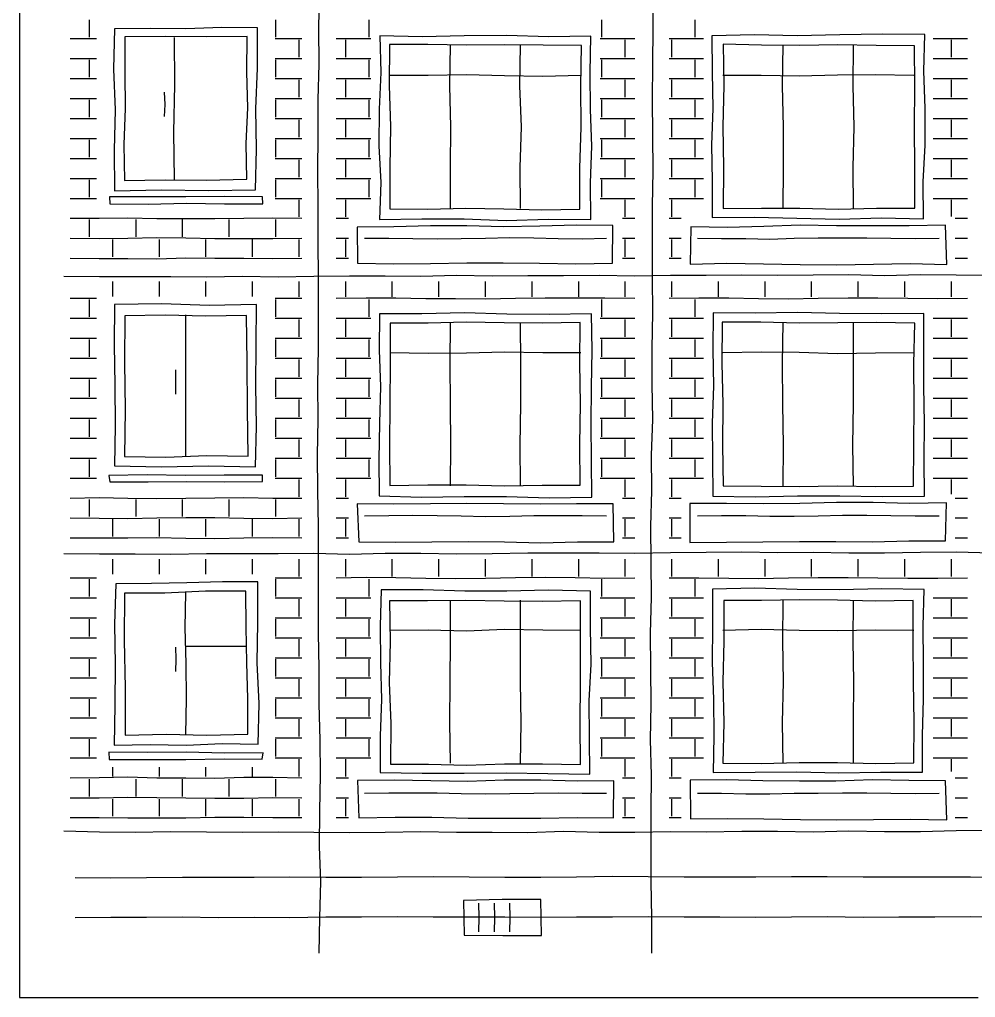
# Model space of a CAD drawing. Header units: millimetres. Extents: x 0 to 655, y 0 to 345.
# Drawn here: x 0 to 86.2, y 180 to 268.1 of the extents above; entities that cross this region are included whole.
import ezdxf

# ---------------------------------------------------------------- set-up
doc = ezdxf.new("R2010")
doc.units = ezdxf.units.MM
for name, color, linetype, true_color in [('01_KARKAS', 1, 'Continuous', 0xd62728), ('02_PROYOMY', 5, 'Continuous', 0x1f5fd6), ('03_BALKONY', 3, 'Continuous', 0x2ca02c), ('04_KLADKA', 32, 'Continuous', 0x8c5a2b), ('07_TSEKOL', 30, 'Continuous', 0xe68a00)]:
    doc.layers.add(name, color=color, linetype=linetype, true_color=true_color)

msp = doc.modelspace()

# ---------------------------------------------------------------- linework, layer by layer
at = {"layer": '01_KARKAS'}
for points in [[(0, 270.588), (0, 267.353), (0, 264.118), (0, 260.882), (0, 257.647), (0, 254.412), (0, 251.176), (0, 247.941), (0, 244.706), (0, 241.471), (0, 238.235), (0, 235), (0, 231.765), (0, 228.529), (0, 225.294), (0, 222.059), (0, 218.824), (0, 215.588), (0, 212.353), (0, 209.118), (0, 205.882), (0, 202.647), (0, 199.412), (0, 196.176), (0, 192.941), (0, 189.706), (0, 186.471), (0, 183.235), (0, 180)], [(27, 184), (27.072, 187.204), (27.143, 190.408), (27.05, 193.612), (27.077, 196.816), (27.118, 200.02), (27.099, 203.224), (27.009, 206.429), (27.017, 209.633), (26.956, 212.837), (26.944, 216.041), (26.959, 219.245), (26.956, 222.449), (26.901, 225.653), (26.864, 228.857), (26.928, 232.061), (26.897, 235.265), (26.939, 238.469), (26.948, 241.673), (26.95, 244.878), (26.923, 248.082), (26.907, 251.286), (26.894, 254.49), (26.923, 257.694), (26.918, 260.898), (27.017, 264.102), (26.969, 267.306), (27.049, 270.51)], [(57, 184), (56.983, 187.204), (56.925, 190.408), (56.93, 193.612), (56.936, 196.816), (56.952, 200.02), (56.864, 203.224), (56.948, 206.429), (56.89, 209.633), (56.863, 212.837), (56.956, 216.041), (56.934, 219.245), (56.918, 222.449), (56.988, 225.653), (56.954, 228.857), (57.072, 232.061), (57.031, 235.265), (57.026, 238.469), (57.073, 241.673), (57.049, 244.878), (57.041, 248.082), (57.064, 251.286), (57.106, 254.49), (57.081, 257.694), (57.056, 260.898), (57.075, 264.102), (57.127, 267.306), (57.095, 270.51)], [(4, 245), (7.216, 244.971), (10.433, 244.961), (13.649, 244.945), (16.866, 244.917), (20.082, 245), (23.299, 244.939), (26.515, 244.985), (29.732, 245.024), (32.948, 245.02), (36.165, 244.986), (39.381, 245.068), (42.598, 245.015), (45.814, 245.035), (49.031, 245.046), (52.247, 245.084), (55.464, 245.018), (58.68, 245.092), (61.897, 245.082), (65.113, 245.122), (68.33, 245.079), (71.546, 245.106), (74.763, 245.153), (77.979, 245.053), (81.196, 245.137), (84.412, 245.1), (87.629, 245.081)], [(4, 220), (7.216, 219.969), (10.433, 219.961), (13.649, 219.947), (16.866, 220.006), (20.082, 219.991), (23.299, 220.003), (26.515, 220.03), (29.732, 219.944), (32.948, 220.031), (36.165, 220.023), (39.381, 219.969), (42.598, 220.006), (45.814, 220.067), (49.031, 220.055), (52.247, 220.067), (55.464, 220.044), (58.68, 220.083), (61.897, 220.124), (65.113, 220.142), (68.33, 220.099), (71.546, 220.123), (74.763, 220.054), (77.979, 220.062), (81.196, 220.11), (84.412, 220.141), (87.629, 220.061)], [(4, 195), (7.216, 194.927), (10.433, 194.906), (13.649, 194.958), (16.866, 194.935), (20.082, 194.895), (23.299, 194.907), (26.515, 194.879), (29.732, 194.864), (32.948, 194.88), (36.165, 194.943), (39.381, 194.88), (42.598, 194.888), (45.814, 194.869), (49.031, 194.973), (52.247, 194.904), (55.464, 194.903), (58.68, 194.966), (61.897, 194.908), (65.113, 194.991), (68.33, 194.991), (71.546, 194.929), (74.763, 195.017), (77.979, 194.966), (81.196, 194.963), (84.412, 195.041), (87.629, 195.07)], [(0, 180), (3.2, 180), (6.4, 180), (9.6, 180), (12.8, 180), (16, 180), (19.2, 180), (22.4, 180), (25.6, 180), (28.8, 180), (32, 180), (35.2, 180), (38.4, 180), (41.6, 180), (44.8, 180), (48, 180), (51.2, 180), (54.4, 180), (57.6, 180), (60.8, 180), (64, 180), (67.2, 180), (70.4, 180), (73.6, 180), (76.8, 180), (80, 180), (83.2, 180), (86.4, 180)]]:
    msp.add_lwpolyline(points, dxfattribs=at)
at = {"layer": '02_PROYOMY'}
for points in [[(8.553, 267.272), (8.462, 263.626), (8.626, 259.98), (8.522, 256.334), (8.573, 252.688)], [(21.45, 267.377), (18.225, 267.388), (15.002, 267.266), (11.777, 267.3), (8.553, 267.272)], [(21.277, 252.769), (21.369, 256.421), (21.29, 260.074), (21.445, 263.725), (21.45, 267.377)], [(9.499, 266.562), (9.494, 263.322), (9.528, 260.082), (9.394, 256.842), (9.454, 253.602)], [(20.531, 266.581), (16.854, 266.565), (13.176, 266.574), (9.499, 266.562)], [(13.976, 253.7), (13.917, 257.967), (13.994, 262.233), (13.976, 266.5)], [(20.485, 253.729), (20.44, 256.943), (20.57, 260.155), (20.493, 263.368), (20.531, 266.581)], [(13.076, 259.37), (13.111, 260.465), (13.076, 261.56)], [(9.454, 253.602), (13.131, 253.672), (16.809, 253.642), (20.485, 253.729)], [(21.895, 252.149), (18.447, 252.177), (14.999, 252.126), (11.551, 252.127), (8.103, 252.138)], [(8.103, 252.138), (8.139, 251.511)], [(8.573, 252.688), (12.807, 252.757), (17.043, 252.695), (21.277, 252.769)], [(21.932, 251.503), (21.895, 252.149)], [(8.139, 251.511), (11.588, 251.475), (15.036, 251.555), (18.484, 251.494), (21.932, 251.503)], [(8.557, 242.429), (8.524, 238.798), (8.586, 235.166), (8.611, 231.535), (8.561, 227.904)], [(21.348, 242.43), (17.084, 242.335), (12.82, 242.482), (8.557, 242.429)], [(21.279, 227.803), (21.364, 231.459), (21.312, 235.116), (21.328, 238.773), (21.348, 242.43)], [(9.477, 241.427), (9.454, 237.198), (9.531, 232.97), (9.468, 228.741)], [(20.464, 241.445), (16.802, 241.396), (13.139, 241.462), (9.477, 241.427)], [(15, 228.7), (14.999, 232.967), (14.999, 237.233), (15, 241.5)], [(20.597, 228.768), (20.551, 232.994), (20.522, 237.22), (20.464, 241.445)], [(14.1, 234.37), (14.083, 235.465), (14.1, 236.56)], [(9.468, 228.741), (13.178, 228.686), (16.887, 228.824), (20.597, 228.768)], [(8.561, 227.904), (12.8, 227.809), (17.04, 227.895), (21.279, 227.803)], [(21.891, 227.063), (18.429, 227.055), (14.967, 227.03), (11.505, 227.096), (8.043, 227.042)], [(8.043, 227.042), (8.151, 226.458)], [(8.151, 226.458), (11.589, 226.455), (15.027, 226.498), (18.464, 226.472), (21.902, 226.497)], [(21.902, 226.497), (21.891, 227.063)], [(8.682, 217.274), (8.558, 213.643), (8.623, 210.01), (8.599, 206.377), (8.52, 202.745)], [(21.485, 217.456), (18.283, 217.461), (15.083, 217.36), (11.883, 217.285), (8.682, 217.274)], [(21.521, 202.814), (21.589, 206.475), (21.423, 210.135), (21.477, 213.796), (21.485, 217.456)], [(9.45, 216.417), (9.445, 212.159), (9.517, 207.903), (9.517, 203.645)], [(20.405, 216.596), (16.752, 216.613), (13.102, 216.434), (9.45, 216.417)], [(15, 203.7), (15.041, 206.9), (15.008, 210.1), (14.939, 213.3), (15, 216.5)], [(20.57, 203.731), (20.563, 206.947), (20.479, 210.163), (20.42, 213.379), (20.405, 216.596)], [(14.1, 209.37), (14.109, 210.465), (14.1, 211.56)], [(15, 211.636), (20.5, 211.636)], [(9.517, 203.645), (13.201, 203.723), (16.886, 203.636), (20.57, 203.731)], [(8.52, 202.745), (11.77, 202.783), (15.021, 202.745), (18.27, 202.884), (21.521, 202.814)], [(21.95, 202.031), (18.477, 202.014), (15.005, 202.109), (11.532, 202.078), (8.06, 202.106)], [(8.06, 202.106), (8.09, 201.451)], [(21.876, 201.465), (21.95, 202.031)], [(8.09, 201.451), (11.536, 201.449), (14.983, 201.435), (18.429, 201.508), (21.876, 201.465)]]:
    msp.add_lwpolyline(points, dxfattribs=at)
at = {"layer": '03_BALKONY'}
for points in [[(32.48, 266.656), (32.557, 263.347), (32.42, 260.038), (32.395, 256.728), (32.553, 253.418), (32.449, 250.109)], [(51.502, 266.6), (47.698, 266.563), (43.893, 266.667), (40.089, 266.649), (36.284, 266.548), (32.48, 266.656)], [(51.498, 250.082), (51.48, 253.386), (51.585, 256.689), (51.462, 259.993), (51.448, 263.296), (51.502, 266.6)], [(62.414, 266.632), (62.444, 263.362), (62.498, 260.092), (62.367, 256.822), (62.427, 253.553), (62.435, 250.283)], [(81.612, 266.773), (77.772, 266.805), (73.933, 266.738), (70.094, 266.652), (66.253, 266.726), (62.414, 266.632)], [(81.496, 250.159), (81.446, 253.482), (81.627, 256.804), (81.625, 260.127), (81.505, 263.45), (81.612, 266.773)], [(33.352, 265.867), (33.308, 262.166), (33.434, 258.466), (33.369, 254.766), (33.374, 251.066)], [(50.658, 265.774), (47.197, 265.808), (43.736, 265.844), (40.274, 265.806), (36.813, 265.851), (33.352, 265.867)], [(38.833, 251.1), (38.832, 254.775), (38.865, 258.45), (38.778, 262.125), (38.833, 265.8)], [(45.167, 251.1), (45.132, 254.775), (45.247, 258.45), (45.108, 262.125), (45.167, 265.8)], [(50.511, 251.027), (50.491, 254.714), (50.614, 258.4), (50.59, 262.087), (50.658, 265.774)], [(63.431, 265.881), (63.493, 262.181), (63.396, 258.481), (63.446, 254.781), (63.415, 251.081)], [(80.661, 265.743), (77.215, 265.775), (73.77, 265.825), (70.323, 265.786), (66.877, 265.817), (63.431, 265.881)], [(68.833, 251.1), (68.87, 254.775), (68.868, 258.45), (68.785, 262.125), (68.833, 265.8)], [(75.167, 251.1), (75.129, 254.775), (75.246, 258.45), (75.132, 262.125), (75.167, 265.8)], [(80.698, 251.108), (80.702, 254.767), (80.658, 258.426), (80.699, 262.085), (80.661, 265.743)], [(33.4, 263.1), (36.84, 263.092), (40.28, 263.145), (43.72, 263.069), (47.16, 263.024), (50.6, 263.1)], [(63.4, 263.1), (66.84, 263.103), (70.28, 263.027), (73.72, 263.118), (77.16, 263.155), (80.6, 263.1)], [(63.415, 251.081), (66.872, 251.114), (70.328, 251.11), (73.785, 251.028), (77.241, 251.123), (80.698, 251.108)], [(33.374, 251.066), (36.801, 251.013), (40.229, 251.101), (43.656, 251.053), (47.084, 250.978), (50.511, 251.027)], [(62.435, 250.283), (66.248, 250.291), (70.06, 250.219), (73.871, 250.128), (77.685, 250.242), (81.496, 250.159)], [(53.485, 249.566), (50.193, 249.573), (46.902, 249.497), (43.612, 249.436), (40.32, 249.51), (37.028, 249.526), (33.738, 249.437), (30.446, 249.414)], [(30.446, 249.414), (30.471, 246.163)], [(32.449, 250.109), (36.259, 250.155), (40.069, 250.147), (43.878, 249.991), (47.688, 250.13), (51.498, 250.082)], [(53.436, 246.17), (53.485, 249.566)], [(60.522, 249.425), (60.461, 246.079)], [(83.471, 249.572), (80.193, 249.535), (76.914, 249.509), (73.635, 249.533), (70.357, 249.575), (67.079, 249.475), (63.801, 249.382), (60.522, 249.425)], [(83.581, 246.054), (83.471, 249.572)], [(31.1, 248.4), (33.28, 248.412), (35.46, 248.385), (37.64, 248.348), (39.82, 248.383), (42, 248.406), (44.18, 248.461), (46.36, 248.437), (48.54, 248.383), (50.72, 248.359), (52.9, 248.4)], [(61.1, 248.4), (63.28, 248.391), (65.46, 248.369), (67.64, 248.333), (69.82, 248.406), (72, 248.443), (74.18, 248.44), (76.36, 248.428), (78.54, 248.4), (80.72, 248.369), (82.9, 248.4)], [(30.471, 246.163), (33.752, 246.109), (37.033, 246.128), (40.313, 246.18), (43.594, 246.198), (46.875, 246.162), (50.156, 246.11), (53.436, 246.17)], [(60.461, 246.079), (63.764, 246.151), (67.067, 246.092), (70.37, 246.042), (73.672, 246.017), (76.975, 246.066), (80.278, 246.12), (83.581, 246.054)], [(32.455, 241.608), (32.404, 238.324), (32.523, 235.04), (32.431, 231.756), (32.381, 228.472), (32.41, 225.188)], [(51.554, 241.605), (47.734, 241.528), (43.914, 241.558), (40.095, 241.673), (36.275, 241.601), (32.455, 241.608)], [(51.573, 225.076), (51.552, 228.382), (51.528, 231.688), (51.567, 234.994), (51.603, 238.299), (51.554, 241.605)], [(62.518, 241.694), (62.498, 238.389), (62.56, 235.085), (62.44, 231.781), (62.475, 228.476), (62.489, 225.172)], [(81.516, 241.617), (77.716, 241.585), (73.917, 241.613), (70.117, 241.709), (66.317, 241.668), (62.518, 241.694)], [(81.563, 225.163), (81.547, 228.454), (81.586, 231.745), (81.497, 235.035), (81.503, 238.326), (81.516, 241.617)], [(33.412, 240.768), (33.415, 237.109), (33.388, 233.45), (33.34, 229.792), (33.385, 226.133)], [(50.529, 240.814), (47.106, 240.767), (43.682, 240.798), (40.259, 240.852), (36.836, 240.749), (33.412, 240.768)], [(38.833, 226.1), (38.869, 229.775), (38.858, 233.45), (38.806, 237.125), (38.833, 240.8)], [(45.167, 226.1), (45.129, 229.775), (45.2, 233.45), (45.189, 237.125), (45.167, 240.8)], [(50.546, 226.156), (50.518, 229.821), (50.574, 233.485), (50.496, 237.15), (50.529, 240.814)], [(63.333, 240.839), (63.308, 237.151), (63.403, 233.463), (63.364, 229.774), (63.425, 226.086)], [(80.687, 240.75), (77.216, 240.801), (73.745, 240.769), (70.274, 240.748), (66.804, 240.833), (63.333, 240.839)], [(68.833, 226.1), (68.857, 229.775), (68.8, 233.45), (68.779, 237.125), (68.833, 240.8)], [(75.167, 226.1), (75.103, 229.775), (75.184, 233.45), (75.171, 237.125), (75.167, 240.8)], [(80.57, 226.061), (80.603, 229.733), (80.649, 233.406), (80.609, 237.078), (80.687, 240.75)], [(33.4, 238.1), (36.84, 238.038), (40.28, 238.067), (43.72, 238.178), (47.16, 238.117), (50.6, 238.1)], [(63.4, 238.1), (66.84, 238.164), (70.28, 238.136), (73.72, 238.022), (77.16, 238.091), (80.6, 238.1)], [(33.385, 226.133), (36.817, 226.178), (40.249, 226.197), (43.682, 226.104), (47.114, 226.148), (50.546, 226.156)], [(63.425, 226.086), (66.854, 226.053), (70.283, 226.038), (73.712, 226.095), (77.141, 226.048), (80.57, 226.061)], [(32.41, 225.188), (36.242, 225.066), (40.075, 225.147), (43.908, 225.134), (47.74, 225.027), (51.573, 225.076)], [(62.489, 225.172), (66.304, 225.118), (70.119, 225.193), (73.933, 225.19), (77.748, 225.131), (81.563, 225.163)], [(53.506, 224.468), (50.211, 224.481), (46.917, 224.431), (43.622, 224.485), (40.328, 224.496), (37.033, 224.472), (33.739, 224.437), (30.445, 224.467)], [(30.445, 224.467), (30.592, 221.041)], [(53.563, 221.054), (53.506, 224.468)], [(60.423, 224.502), (60.422, 220.996)], [(83.559, 224.558), (80.254, 224.504), (76.949, 224.593), (73.644, 224.583), (70.339, 224.501), (67.034, 224.479), (63.728, 224.518), (60.423, 224.502)], [(83.463, 221.143), (83.559, 224.558)], [(31.1, 223.4), (33.28, 223.432), (35.46, 223.459), (37.64, 223.431), (39.82, 223.384), (42, 223.341), (44.18, 223.362), (46.36, 223.433), (48.54, 223.434), (50.72, 223.433), (52.9, 223.4)], [(61.1, 223.4), (63.28, 223.42), (65.46, 223.41), (67.64, 223.351), (69.82, 223.362), (72, 223.383), (74.18, 223.44), (76.36, 223.443), (78.54, 223.421), (80.72, 223.386), (82.9, 223.4)], [(30.592, 221.041), (33.873, 221.013), (37.155, 221.044), (40.437, 221.075), (43.718, 221.051), (47, 220.975), (50.282, 221.055), (53.563, 221.054)], [(60.422, 220.996), (63.714, 221.007), (67.005, 221.044), (70.297, 221.085), (73.588, 221.073), (76.88, 221.041), (80.171, 221.133), (83.463, 221.143)], [(62.474, 216.795), (62.47, 213.486), (62.43, 210.178), (62.566, 206.87), (62.569, 203.562), (62.528, 200.253)], [(81.535, 216.749), (77.723, 216.81), (73.911, 216.74), (70.098, 216.751), (66.287, 216.885), (62.474, 216.795)], [(32.595, 216.739), (32.509, 213.444), (32.55, 210.149), (32.623, 206.854), (32.515, 203.56), (32.517, 200.265)], [(51.453, 216.613), (47.682, 216.71), (43.91, 216.618), (40.138, 216.621), (36.367, 216.733), (32.595, 216.739)], [(51.404, 200.132), (51.374, 203.428), (51.345, 206.725), (51.521, 210.02), (51.473, 213.317), (51.453, 216.613)], [(81.38, 200.308), (81.395, 203.596), (81.475, 206.884), (81.473, 210.172), (81.439, 213.461), (81.535, 216.749)], [(33.344, 215.728), (33.403, 212.047), (33.32, 208.366), (33.481, 204.685), (33.443, 201.004)], [(50.557, 215.742), (47.114, 215.683), (43.672, 215.717), (40.229, 215.767), (36.786, 215.733), (33.344, 215.728)], [(38.833, 201.1), (38.797, 204.775), (38.802, 208.45), (38.854, 212.125), (38.833, 215.8)], [(45.167, 201.1), (45.209, 204.775), (45.141, 208.45), (45.16, 212.125), (45.167, 215.8)], [(50.567, 201.001), (50.539, 204.686), (50.556, 208.371), (50.557, 212.056), (50.557, 215.742)], [(63.47, 215.772), (63.483, 212.105), (63.382, 208.438), (63.469, 204.77), (63.389, 201.104)], [(80.546, 215.768), (77.13, 215.698), (73.715, 215.781), (70.3, 215.827), (66.885, 215.758), (63.47, 215.772)], [(68.833, 201.1), (68.784, 204.775), (68.869, 208.45), (68.799, 212.125), (68.833, 215.8)], [(75.167, 201.1), (75.18, 204.775), (75.188, 208.45), (75.137, 212.125), (75.167, 215.8)], [(80.615, 201.137), (80.645, 204.795), (80.566, 208.452), (80.536, 212.11), (80.546, 215.768)], [(33.4, 213.1), (36.84, 213.12), (40.28, 213.045), (43.72, 213.168), (47.16, 213.128), (50.6, 213.1)], [(63.4, 213.1), (66.84, 213.17), (70.28, 213.106), (73.72, 213.055), (77.16, 213.127), (80.6, 213.1)], [(33.443, 201.004), (36.868, 201.03), (40.293, 200.928), (43.718, 201.048), (47.143, 201.053), (50.567, 201.001)], [(63.389, 201.104), (66.834, 201.085), (70.279, 201.16), (73.724, 201.168), (77.17, 201.077), (80.615, 201.137)], [(32.517, 200.265), (36.294, 200.208), (40.072, 200.201), (43.85, 200.238), (47.627, 200.166), (51.404, 200.132)], [(62.528, 200.253), (66.299, 200.295), (70.069, 200.32), (73.84, 200.251), (77.61, 200.303), (81.38, 200.308)], [(53.581, 199.511), (50.278, 199.494), (46.975, 199.564), (43.672, 199.574), (40.369, 199.468), (37.066, 199.513), (33.763, 199.574), (30.46, 199.559)], [(30.46, 199.559), (30.589, 196.191)], [(53.548, 196.174), (53.581, 199.511)], [(83.45, 199.507), (80.162, 199.542), (76.875, 199.596), (73.588, 199.488), (70.301, 199.48), (67.013, 199.52), (63.726, 199.615), (60.439, 199.569)], [(60.439, 199.569), (60.476, 196.082)], [(83.589, 196.001), (83.45, 199.507)], [(31.1, 198.4), (33.28, 198.441), (35.46, 198.441), (37.64, 198.422), (39.82, 198.385), (42, 198.341), (44.18, 198.371), (46.36, 198.417), (48.54, 198.432), (50.72, 198.407), (52.9, 198.4)], [(61.1, 198.4), (63.28, 198.412), (65.46, 198.341), (67.64, 198.35), (69.82, 198.419), (72, 198.418), (74.18, 198.427), (76.36, 198.432), (78.54, 198.393), (80.72, 198.365), (82.9, 198.4)], [(30.589, 196.191), (33.869, 196.25), (37.149, 196.24), (40.429, 196.152), (43.709, 196.139), (46.989, 196.151), (50.269, 196.209), (53.548, 196.174)], [(60.476, 196.082), (63.778, 196.116), (67.08, 196.093), (70.382, 196.04), (73.683, 195.993), (76.985, 196.045), (80.287, 196.066), (83.589, 196.001)]]:
    msp.add_lwpolyline(points, dxfattribs=at)
at = {"layer": '04_KLADKA'}
for points in [[(6.3, 266.52), (6.3, 268.08)], [(23.1, 266.52), (23.1, 268.08)], [(31.5, 266.52), (31.5, 268.08)], [(52.5, 266.52), (52.5, 268.08)], [(60.9, 266.52), (60.9, 268.08)], [(4.55, 266.4), (6.95, 266.4)], [(23.05, 266.4), (25.45, 266.4)], [(25.2, 264.72), (25.2, 266.28)], [(28.55, 266.4), (31.65, 266.4)], [(29.4, 264.72), (29.4, 266.28)], [(52.35, 266.4), (55.45, 266.4)], [(54.6, 264.72), (54.6, 266.28)], [(58.55, 266.4), (61.65, 266.4)], [(58.8, 264.72), (58.8, 266.28)], [(82.35, 266.4), (85.45, 266.4)], [(84, 264.72), (84, 266.28)], [(4.55, 264.6), (6.95, 264.6)], [(6.3, 262.92), (6.3, 264.48)], [(23.05, 264.6), (25.45, 264.6)], [(23.1, 262.92), (23.1, 264.48)], [(28.55, 264.6), (31.65, 264.6)], [(31.5, 262.92), (31.5, 264.48)], [(52.35, 264.6), (55.45, 264.6)], [(52.5, 262.92), (52.5, 264.48)], [(58.55, 264.6), (61.65, 264.6)], [(60.9, 262.92), (60.9, 264.48)], [(82.35, 264.6), (85.45, 264.6)], [(4.55, 262.8), (6.95, 262.8)], [(23.05, 262.8), (25.45, 262.8)], [(25.2, 261.12), (25.2, 262.68)], [(28.55, 262.8), (31.65, 262.8)], [(29.4, 261.12), (29.4, 262.68)], [(52.35, 262.8), (55.45, 262.8)], [(54.6, 261.12), (54.6, 262.68)], [(58.55, 262.8), (61.65, 262.8)], [(58.8, 261.12), (58.8, 262.68)], [(82.35, 262.8), (85.45, 262.8)], [(84, 261.12), (84, 262.68)], [(4.55, 261), (6.95, 261)], [(6.3, 259.32), (6.3, 260.88)], [(23.05, 261), (25.45, 261)], [(23.1, 259.32), (23.1, 260.88)], [(28.55, 261), (31.65, 261)], [(31.5, 259.32), (31.5, 260.88)], [(52.35, 261), (55.45, 261)], [(52.5, 259.32), (52.5, 260.88)], [(58.55, 261), (61.65, 261)], [(60.9, 259.32), (60.9, 260.88)], [(82.35, 261), (85.45, 261)], [(4.55, 259.2), (6.95, 259.2)], [(23.05, 259.2), (25.45, 259.2)], [(25.2, 257.52), (25.2, 259.08)], [(28.55, 259.2), (31.65, 259.2)], [(29.4, 257.52), (29.4, 259.08)], [(52.35, 259.2), (55.45, 259.2)], [(54.6, 257.52), (54.6, 259.08)], [(58.55, 259.2), (61.65, 259.2)], [(58.8, 257.52), (58.8, 259.08)], [(82.35, 259.2), (85.45, 259.2)], [(84, 257.52), (84, 259.08)], [(4.55, 257.4), (6.95, 257.4)], [(23.05, 257.4), (25.45, 257.4)], [(28.55, 257.4), (31.65, 257.4)], [(52.35, 257.4), (55.45, 257.4)], [(58.55, 257.4), (61.65, 257.4)], [(82.35, 257.4), (85.45, 257.4)], [(6.3, 255.72), (6.3, 257.28)], [(23.1, 255.72), (23.1, 257.28)], [(31.5, 255.72), (31.5, 257.28)], [(52.5, 255.72), (52.5, 257.28)], [(60.9, 255.72), (60.9, 257.28)], [(4.55, 255.6), (6.95, 255.6)], [(23.05, 255.6), (25.45, 255.6)], [(28.55, 255.6), (31.65, 255.6)], [(52.35, 255.6), (55.45, 255.6)], [(58.55, 255.6), (61.65, 255.6)], [(82.35, 255.6), (85.45, 255.6)], [(25.2, 253.92), (25.2, 255.48)], [(29.4, 253.92), (29.4, 255.48)], [(54.6, 253.92), (54.6, 255.48)], [(58.8, 253.92), (58.8, 255.48)], [(84, 253.92), (84, 255.48)], [(4.55, 253.8), (6.95, 253.8)], [(23.05, 253.8), (25.45, 253.8)], [(28.55, 253.8), (31.65, 253.8)], [(52.35, 253.8), (55.45, 253.8)], [(58.55, 253.8), (61.65, 253.8)], [(82.35, 253.8), (85.45, 253.8)], [(6.3, 252.12), (6.3, 253.68)], [(23.1, 252.12), (23.1, 253.68)], [(31.5, 252.12), (31.5, 253.68)], [(52.5, 252.12), (52.5, 253.68)], [(60.9, 252.12), (60.9, 253.68)], [(4.55, 252), (6.95, 252)], [(23.05, 252), (25.45, 252)], [(28.55, 252), (31.65, 252)], [(52.35, 252), (55.45, 252)], [(58.55, 252), (61.65, 252)], [(82.35, 252), (85.45, 252)], [(25.2, 250.32), (25.2, 251.88)], [(29.4, 250.32), (29.4, 251.88)], [(54.6, 250.32), (54.6, 251.88)], [(58.8, 250.32), (58.8, 251.88)], [(84, 250.35), (84, 251.88)], [(4.55, 250.2), (7.162, 250.224), (9.775, 250.241), (12.387, 250.182), (15, 250.176), (17.613, 250.188), (20.225, 250.211), (22.837, 250.232), (25.45, 250.2)], [(6.3, 248.52), (6.3, 250.08)], [(10.5, 248.52), (10.5, 250.08)], [(14.7, 248.52), (14.7, 250.08)], [(18.9, 248.52), (18.9, 250.08)], [(23.1, 248.52), (23.1, 250.08)], [(28.55, 250.2), (29.65, 250.2)], [(54.35, 250.2), (55.45, 250.2)], [(58.55, 250.2), (59.65, 250.2)], [(84.35, 250.2), (85.45, 250.2)], [(4.55, 248.4), (7.162, 248.371), (9.775, 248.399), (12.387, 248.459), (15, 248.449), (17.613, 248.396), (20.225, 248.368), (22.837, 248.371), (25.45, 248.4)], [(8.4, 246.72), (8.4, 248.28)], [(12.6, 246.72), (12.6, 248.28)], [(16.8, 246.72), (16.8, 248.28)], [(21, 246.72), (21, 248.28)], [(25.2, 246.72), (25.2, 248.28)], [(28.55, 248.4), (29.65, 248.4)], [(29.4, 246.72), (29.4, 248.28)], [(54.35, 248.4), (55.45, 248.4)], [(54.6, 246.72), (54.6, 248.28)], [(58.55, 248.4), (59.65, 248.4)], [(58.8, 246.72), (58.8, 248.28)], [(84.35, 248.4), (85.45, 248.4)], [(4.55, 246.6), (7.162, 246.575), (9.775, 246.573), (12.387, 246.551), (15, 246.639), (17.613, 246.623), (20.225, 246.615), (22.837, 246.579), (25.45, 246.6)], [(28.55, 246.6), (29.65, 246.6)], [(54.35, 246.6), (55.45, 246.6)], [(58.55, 246.6), (59.65, 246.6)], [(84.35, 246.6), (85.45, 246.6)], [(8.4, 243.15), (8.4, 244.5)], [(12.6, 243.15), (12.6, 244.5)], [(16.8, 243.15), (16.8, 244.5)], [(21, 243.15), (21, 244.5)], [(25.2, 243.12), (25.2, 244.5)], [(29.4, 243.12), (29.4, 244.5)], [(33.6, 243.12), (33.6, 244.5)], [(37.8, 243.12), (37.8, 244.5)], [(42, 243.12), (42, 244.5)], [(46.2, 243.12), (46.2, 244.5)], [(50.4, 243.12), (50.4, 244.5)], [(54.6, 243.12), (54.6, 244.5)], [(58.8, 243.12), (58.8, 244.5)], [(63, 243.12), (63, 244.5)], [(67.2, 243.12), (67.2, 244.5)], [(71.4, 243.12), (71.4, 244.5)], [(75.6, 243.12), (75.6, 244.5)], [(79.8, 243.12), (79.8, 244.5)], [(84, 243.12), (84, 244.5)], [(4.55, 243), (6.95, 243)], [(6.3, 241.32), (6.3, 242.88)], [(23.05, 243), (25.45, 243)], [(23.1, 241.32), (23.1, 242.88)], [(28.55, 243), (31.24, 243.041), (33.93, 243.034), (36.62, 242.981), (39.31, 242.973), (42, 242.941), (44.69, 243), (47.38, 243.033), (50.07, 243.033), (52.76, 243.029), (55.45, 243)], [(31.5, 241.32), (31.5, 242.88)], [(52.5, 241.32), (52.5, 242.88)], [(58.55, 243), (61.24, 243.048), (63.93, 243.026), (66.62, 242.986), (69.31, 242.942), (72, 242.994), (74.69, 243.03), (77.38, 243.037), (80.07, 243.018), (82.76, 242.978), (85.45, 243)], [(60.9, 241.32), (60.9, 242.88)], [(4.55, 241.2), (6.95, 241.2)], [(23.05, 241.2), (25.45, 241.2)], [(25.2, 239.52), (25.2, 241.08)], [(28.55, 241.2), (31.65, 241.2)], [(29.4, 239.52), (29.4, 241.08)], [(52.35, 241.2), (55.45, 241.2)], [(54.6, 239.52), (54.6, 241.08)], [(58.55, 241.2), (61.65, 241.2)], [(58.8, 239.52), (58.8, 241.08)], [(82.35, 241.2), (85.45, 241.2)], [(84, 239.52), (84, 241.08)], [(4.55, 239.4), (6.95, 239.4)], [(6.3, 237.72), (6.3, 239.28)], [(23.05, 239.4), (25.45, 239.4)], [(23.1, 237.72), (23.1, 239.28)], [(28.55, 239.4), (31.65, 239.4)], [(31.5, 237.72), (31.5, 239.28)], [(52.35, 239.4), (55.45, 239.4)], [(52.5, 237.72), (52.5, 239.28)], [(58.55, 239.4), (61.65, 239.4)], [(60.9, 237.72), (60.9, 239.28)], [(82.35, 239.4), (85.45, 239.4)], [(4.55, 237.6), (6.95, 237.6)], [(23.05, 237.6), (25.45, 237.6)], [(25.2, 235.92), (25.2, 237.48)], [(28.55, 237.6), (31.65, 237.6)], [(29.4, 235.92), (29.4, 237.48)], [(52.35, 237.6), (55.45, 237.6)], [(54.6, 235.92), (54.6, 237.48)], [(58.55, 237.6), (61.65, 237.6)], [(58.8, 235.92), (58.8, 237.48)], [(82.35, 237.6), (85.45, 237.6)], [(84, 235.92), (84, 237.48)], [(4.55, 235.8), (6.95, 235.8)], [(6.3, 234.12), (6.3, 235.68)], [(23.05, 235.8), (25.45, 235.8)], [(23.1, 234.12), (23.1, 235.68)], [(28.55, 235.8), (31.65, 235.8)], [(31.5, 234.12), (31.5, 235.68)], [(52.35, 235.8), (55.45, 235.8)], [(52.5, 234.12), (52.5, 235.68)], [(58.55, 235.8), (61.65, 235.8)], [(60.9, 234.12), (60.9, 235.68)], [(82.35, 235.8), (85.45, 235.8)], [(4.55, 234), (6.95, 234)], [(23.05, 234), (25.45, 234)], [(25.2, 232.32), (25.2, 233.88)], [(28.55, 234), (31.65, 234)], [(29.4, 232.32), (29.4, 233.88)], [(52.35, 234), (55.45, 234)], [(54.6, 232.32), (54.6, 233.88)], [(58.55, 234), (61.65, 234)], [(58.8, 232.32), (58.8, 233.88)], [(82.35, 234), (85.45, 234)], [(84, 232.32), (84, 233.88)], [(4.55, 232.2), (6.95, 232.2)], [(6.3, 230.52), (6.3, 232.08)], [(23.05, 232.2), (25.45, 232.2)], [(23.1, 230.52), (23.1, 232.08)], [(28.55, 232.2), (31.65, 232.2)], [(31.5, 230.52), (31.5, 232.08)], [(52.35, 232.2), (55.45, 232.2)], [(52.5, 230.52), (52.5, 232.08)], [(58.55, 232.2), (61.65, 232.2)], [(60.9, 230.52), (60.9, 232.08)], [(82.35, 232.2), (85.45, 232.2)], [(4.55, 230.4), (6.95, 230.4)], [(23.05, 230.4), (25.45, 230.4)], [(25.2, 228.72), (25.2, 230.28)], [(28.55, 230.4), (31.65, 230.4)], [(29.4, 228.72), (29.4, 230.28)], [(52.35, 230.4), (55.45, 230.4)], [(54.6, 228.72), (54.6, 230.28)], [(58.55, 230.4), (61.65, 230.4)], [(58.8, 228.72), (58.8, 230.28)], [(82.35, 230.4), (85.45, 230.4)], [(84, 228.72), (84, 230.28)], [(4.55, 228.6), (6.95, 228.6)], [(6.3, 226.92), (6.3, 228.48)], [(23.05, 228.6), (25.45, 228.6)], [(23.1, 226.92), (23.1, 228.48)], [(28.55, 228.6), (31.65, 228.6)], [(31.5, 226.92), (31.5, 228.48)], [(52.35, 228.6), (55.45, 228.6)], [(52.5, 226.92), (52.5, 228.48)], [(58.55, 228.6), (61.65, 228.6)], [(60.9, 226.92), (60.9, 228.48)], [(82.35, 228.6), (85.45, 228.6)], [(4.55, 226.8), (6.95, 226.8)], [(23.05, 226.8), (25.45, 226.8)], [(25.2, 225.12), (25.2, 226.68)], [(28.55, 226.8), (31.65, 226.8)], [(29.4, 225.12), (29.4, 226.68)], [(52.35, 226.8), (55.45, 226.8)], [(54.6, 225.12), (54.6, 226.68)], [(58.55, 226.8), (61.65, 226.8)], [(58.8, 225.12), (58.8, 226.68)], [(82.35, 226.8), (85.45, 226.8)], [(84, 225.35), (84, 226.68)], [(4.55, 225), (7.162, 225.037), (9.775, 224.983), (12.387, 224.942), (15, 224.998), (17.613, 225.022), (20.225, 225.05), (22.837, 224.992), (25.45, 225)], [(6.3, 223.32), (6.3, 224.88)], [(10.5, 223.32), (10.5, 224.88)], [(14.7, 223.32), (14.7, 224.88)], [(18.9, 223.32), (18.9, 224.88)], [(23.1, 223.32), (23.1, 224.88)], [(28.55, 225), (29.65, 225)], [(54.35, 225), (55.45, 225)], [(58.55, 225), (59.65, 225)], [(84.35, 225), (85.45, 225)], [(4.55, 223.2), (7.162, 223.183), (9.775, 223.166), (12.387, 223.223), (15, 223.245), (17.613, 223.238), (20.225, 223.191), (22.837, 223.165), (25.45, 223.2)], [(8.4, 221.52), (8.4, 223.08)], [(12.6, 221.52), (12.6, 223.08)], [(16.8, 221.52), (16.8, 223.08)], [(21, 221.52), (21, 223.08)], [(25.2, 221.52), (25.2, 223.08)], [(28.55, 223.2), (29.65, 223.2)], [(29.4, 221.52), (29.4, 223.08)], [(54.35, 223.2), (55.45, 223.2)], [(54.6, 221.52), (54.6, 223.08)], [(58.55, 223.2), (59.65, 223.2)], [(58.8, 221.52), (58.8, 223.08)], [(84.35, 223.2), (85.45, 223.2)], [(4.55, 221.4), (7.162, 221.405), (9.775, 221.424), (12.387, 221.436), (15, 221.369), (17.613, 221.35), (20.225, 221.413), (22.837, 221.443), (25.45, 221.4)], [(28.55, 221.4), (29.65, 221.4)], [(54.35, 221.4), (55.45, 221.4)], [(58.55, 221.4), (59.65, 221.4)], [(84.35, 221.4), (85.45, 221.4)], [(8.4, 218.15), (8.4, 219.48)], [(12.6, 218.15), (12.6, 219.48)], [(16.8, 218.15), (16.8, 219.48)], [(21, 218.15), (21, 219.48)], [(25.2, 217.92), (25.2, 219.48)], [(29.4, 217.92), (29.4, 219.48)], [(33.6, 217.92), (33.6, 219.48)], [(37.8, 217.92), (37.8, 219.48)], [(42, 217.92), (42, 219.48)], [(46.2, 217.92), (46.2, 219.48)], [(50.4, 217.92), (50.4, 219.48)], [(54.6, 217.92), (54.6, 219.48)], [(58.8, 217.92), (58.8, 219.48)], [(63, 217.92), (63, 219.48)], [(67.2, 217.92), (67.2, 219.48)], [(71.4, 217.92), (71.4, 219.48)], [(75.6, 217.92), (75.6, 219.48)], [(79.8, 217.92), (79.8, 219.48)], [(84, 217.92), (84, 219.48)], [(4.55, 217.8), (6.95, 217.8)], [(6.3, 216.12), (6.3, 217.68)], [(23.05, 217.8), (25.45, 217.8)], [(23.1, 216.12), (23.1, 217.68)], [(28.55, 217.8), (31.24, 217.859), (33.93, 217.833), (36.62, 217.792), (39.31, 217.75), (42, 217.765), (44.69, 217.829), (47.38, 217.867), (50.07, 217.843), (52.76, 217.782), (55.45, 217.8)], [(31.5, 216.12), (31.5, 217.68)], [(52.5, 216.12), (52.5, 217.68)], [(58.55, 217.8), (61.24, 217.808), (63.93, 217.782), (66.62, 217.737), (69.31, 217.806), (72, 217.844), (74.69, 217.835), (77.38, 217.816), (80.07, 217.78), (82.76, 217.763), (85.45, 217.8)], [(60.9, 216.12), (60.9, 217.68)], [(4.55, 216), (6.95, 216)], [(23.05, 216), (25.45, 216)], [(25.2, 214.32), (25.2, 215.88)], [(28.55, 216), (31.65, 216)], [(29.4, 214.32), (29.4, 215.88)], [(52.35, 216), (55.45, 216)], [(54.6, 214.32), (54.6, 215.88)], [(58.55, 216), (61.65, 216)], [(58.8, 214.32), (58.8, 215.88)], [(82.35, 216), (85.45, 216)], [(84, 214.32), (84, 215.88)], [(4.55, 214.2), (6.95, 214.2)], [(23.05, 214.2), (25.45, 214.2)], [(28.55, 214.2), (31.65, 214.2)], [(52.35, 214.2), (55.45, 214.2)], [(58.55, 214.2), (61.65, 214.2)], [(82.35, 214.2), (85.45, 214.2)], [(6.3, 212.52), (6.3, 214.08)], [(23.1, 212.52), (23.1, 214.08)], [(31.5, 212.52), (31.5, 214.08)], [(52.5, 212.52), (52.5, 214.08)], [(60.9, 212.52), (60.9, 214.08)], [(4.55, 212.4), (6.95, 212.4)], [(23.05, 212.4), (25.45, 212.4)], [(28.55, 212.4), (31.65, 212.4)], [(52.35, 212.4), (55.45, 212.4)], [(58.55, 212.4), (61.65, 212.4)], [(82.35, 212.4), (85.45, 212.4)], [(25.2, 210.72), (25.2, 212.28)], [(29.4, 210.72), (29.4, 212.28)], [(54.6, 210.72), (54.6, 212.28)], [(58.8, 210.72), (58.8, 212.28)], [(84, 210.72), (84, 212.28)], [(4.55, 210.6), (6.95, 210.6)], [(23.05, 210.6), (25.45, 210.6)], [(28.55, 210.6), (31.65, 210.6)], [(52.35, 210.6), (55.45, 210.6)], [(58.55, 210.6), (61.65, 210.6)], [(82.35, 210.6), (85.45, 210.6)], [(6.3, 208.92), (6.3, 210.48)], [(23.1, 208.92), (23.1, 210.48)], [(31.5, 208.92), (31.5, 210.48)], [(52.5, 208.92), (52.5, 210.48)], [(60.9, 208.92), (60.9, 210.48)], [(4.55, 208.8), (6.95, 208.8)], [(23.05, 208.8), (25.45, 208.8)], [(25.2, 207.12), (25.2, 208.68)], [(28.55, 208.8), (31.65, 208.8)], [(29.4, 207.12), (29.4, 208.68)], [(52.35, 208.8), (55.45, 208.8)], [(54.6, 207.12), (54.6, 208.68)], [(58.55, 208.8), (61.65, 208.8)], [(58.8, 207.12), (58.8, 208.68)], [(82.35, 208.8), (85.45, 208.8)], [(84, 207.12), (84, 208.68)], [(4.55, 207), (6.95, 207)], [(6.3, 205.32), (6.3, 206.88)], [(23.05, 207), (25.45, 207)], [(23.1, 205.32), (23.1, 206.88)], [(28.55, 207), (31.65, 207)], [(31.5, 205.32), (31.5, 206.88)], [(52.35, 207), (55.45, 207)], [(52.5, 205.32), (52.5, 206.88)], [(58.55, 207), (61.65, 207)], [(60.9, 205.32), (60.9, 206.88)], [(82.35, 207), (85.45, 207)], [(4.55, 205.2), (6.95, 205.2)], [(23.05, 205.2), (25.45, 205.2)], [(25.2, 203.52), (25.2, 205.08)], [(28.55, 205.2), (31.65, 205.2)], [(29.4, 203.52), (29.4, 205.08)], [(52.35, 205.2), (55.45, 205.2)], [(54.6, 203.52), (54.6, 205.08)], [(58.55, 205.2), (61.65, 205.2)], [(58.8, 203.52), (58.8, 205.08)], [(82.35, 205.2), (85.45, 205.2)], [(84, 203.52), (84, 205.08)], [(4.55, 203.4), (6.95, 203.4)], [(6.3, 201.72), (6.3, 203.28)], [(23.05, 203.4), (25.45, 203.4)], [(23.1, 201.72), (23.1, 203.28)], [(28.55, 203.4), (31.65, 203.4)], [(31.5, 201.72), (31.5, 203.28)], [(52.35, 203.4), (55.45, 203.4)], [(52.5, 201.72), (52.5, 203.28)], [(58.55, 203.4), (61.65, 203.4)], [(60.9, 201.72), (60.9, 203.28)], [(82.35, 203.4), (85.45, 203.4)], [(4.55, 201.6), (6.95, 201.6)], [(23.05, 201.6), (25.45, 201.6)], [(25.2, 199.92), (25.2, 201.48)], [(28.55, 201.6), (31.65, 201.6)], [(29.4, 199.92), (29.4, 201.48)], [(52.35, 201.6), (55.45, 201.6)], [(54.6, 199.92), (54.6, 201.48)], [(58.55, 201.6), (61.65, 201.6)], [(58.8, 199.92), (58.8, 201.48)], [(82.35, 201.6), (85.45, 201.6)], [(84, 200.35), (84, 201.48)], [(8.4, 199.92), (8.4, 200.75)], [(12.6, 199.92), (12.6, 200.75)], [(16.8, 199.92), (16.8, 200.75)], [(21, 199.92), (21, 200.75)], [(4.55, 199.8), (7.162, 199.811), (9.775, 199.864), (12.387, 199.797), (15, 199.777), (17.613, 199.756), (20.225, 199.833), (22.837, 199.858), (25.45, 199.8)], [(6.3, 198.12), (6.3, 199.68)], [(10.5, 198.12), (10.5, 199.68)], [(14.7, 198.12), (14.7, 199.68)], [(18.9, 198.12), (18.9, 199.68)], [(23.1, 198.12), (23.1, 199.68)], [(28.55, 199.8), (29.65, 199.8)], [(54.35, 199.8), (55.45, 199.8)], [(58.55, 199.8), (59.65, 199.8)], [(84.35, 199.8), (85.45, 199.8)], [(4.55, 198), (7.162, 198), (9.775, 198.044), (12.387, 198.029), (15, 197.995), (17.613, 197.945), (20.225, 197.955), (22.837, 198.013), (25.45, 198)], [(8.4, 196.32), (8.4, 197.88)], [(12.6, 196.32), (12.6, 197.88)], [(16.8, 196.32), (16.8, 197.88)], [(21, 196.32), (21, 197.88)], [(25.2, 196.32), (25.2, 197.88)], [(28.55, 198), (29.65, 198)], [(29.4, 196.32), (29.4, 197.88)], [(54.35, 198), (55.45, 198)], [(54.6, 196.32), (54.6, 197.88)], [(58.55, 198), (59.65, 198)], [(58.8, 196.32), (58.8, 197.88)], [(84.35, 198), (85.45, 198)], [(4.55, 196.2), (7.162, 196.209), (9.775, 196.181), (12.387, 196.178), (15, 196.19), (17.613, 196.252), (20.225, 196.254), (22.837, 196.208), (25.45, 196.2)], [(28.55, 196.2), (29.65, 196.2)], [(54.35, 196.2), (55.45, 196.2)], [(58.55, 196.2), (59.65, 196.2)], [(84.35, 196.2), (85.45, 196.2)]]:
    msp.add_lwpolyline(points, dxfattribs=at)
at = {"layer": '07_TSEKOL'}
for points in [[(5, 190.8), (8.229, 190.778), (11.458, 190.806), (14.688, 190.831), (17.917, 190.823), (21.146, 190.83), (24.375, 190.858), (27.604, 190.829), (30.833, 190.839), (34.062, 190.858), (37.292, 190.902), (40.521, 190.861), (43.75, 190.837), (46.979, 190.852), (50.208, 190.878), (53.438, 190.918), (56.667, 190.89), (59.896, 190.88), (63.125, 190.854), (66.354, 190.86), (69.583, 190.903), (72.812, 190.909), (76.042, 190.853), (79.271, 190.872), (82.5, 190.871), (85.729, 190.868), (88.958, 190.824)], [(46.977, 188.833), (43.502, 188.81), (40.027, 188.722)], [(40.027, 188.722), (40.07, 185.607)], [(47.046, 185.581), (46.977, 188.833)], [(41.4, 185.9), (41.44, 187.2), (41.4, 188.5)], [(42.8, 185.9), (42.828, 187.2), (42.8, 188.5)], [(44.2, 185.9), (44.215, 187.2), (44.2, 188.5)], [(5, 187.2), (8.229, 187.231), (11.458, 187.246), (14.688, 187.26), (17.917, 187.209), (21.146, 187.246), (24.375, 187.218), (27.604, 187.261), (30.833, 187.276), (34.062, 187.292), (37.292, 187.268), (40.521, 187.275), (43.75, 187.256), (46.979, 187.241), (50.208, 187.27), (53.438, 187.251), (56.667, 187.294), (59.896, 187.255), (63.125, 187.266), (66.354, 187.233), (69.583, 187.255), (72.812, 187.297), (76.042, 187.231), (79.271, 187.259), (82.5, 187.274), (85.729, 187.285), (88.958, 187.254)], [(40.07, 185.607), (43.558, 185.592), (47.046, 185.581)]]:
    msp.add_lwpolyline(points, dxfattribs=at)

doc.saveas('drawing.dxf')
